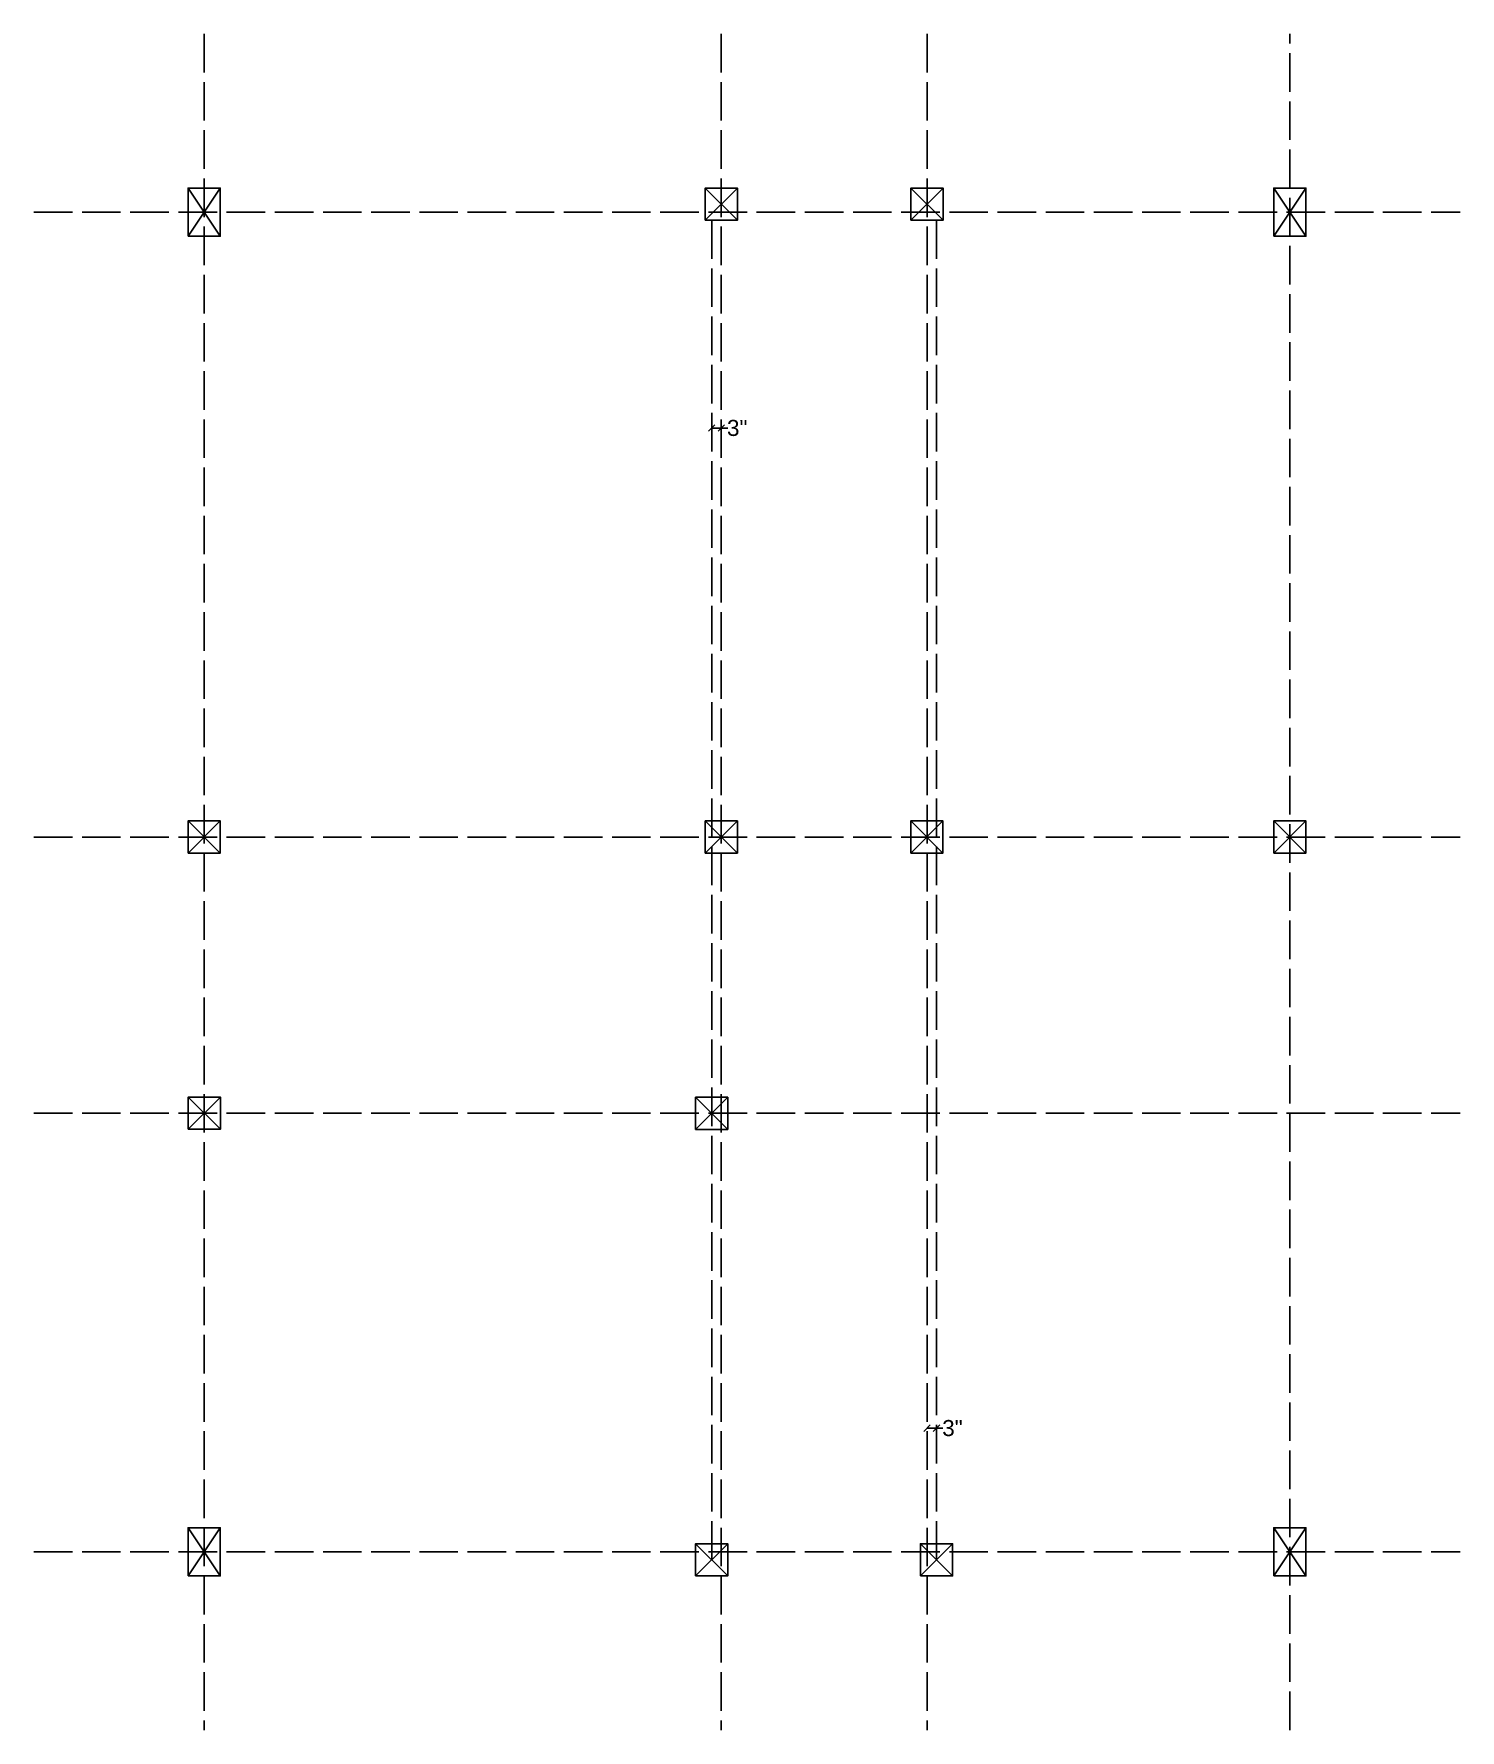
# Model space of a CAD drawing. Header units: inches. Extents: x 723 to 5339, y 980 to 3634.
# Drawn here: x 2438 to 2882, y 3106 to 3634 of the extents above; entities that cross this region are included whole.
import ezdxf

# ---------------------------------------------------------------- set-up
doc = ezdxf.new("R2010")
doc.units = ezdxf.units.IN
doc.header["$MEASUREMENT"] = 0
doc.linetypes.add('ACAD_ISO02W100', pattern=[15, 12, -3])
doc.layers.add('W1', color=40, linetype='Continuous')
doc.styles.get("Standard").update_dxf_attribs({"font": 'arial.ttf'})
doc.dimstyles.get("Standard").update_dxf_attribs({"dimtxt": 5, "dimasz": 2, "dimexe": 0.18, "dimexo": 0.0625, "dimgap": 0.09, "dimtad": 0, "dimtih": 1, "dimtoh": 1, "dimdec": 0, "dimzin": 0, "dimdsep": 46, "dimlunit": 4, "dimtxsty": 'Standard', "dimblk": 'OBLIQUE', "dimcen": 2, "dimse1": 1, "dimse2": 1, "dimclrd": 2, "dimadec": 0, "dimazin": 0, "dimtfac": 1, "dimtdec": 0, "dimtofl": 0, "dimtmove": 0, "dimatfit": 3, "dimfxl": 1, "dimtolj": 1, "dimtzin": 0, "dimarcsym": 0})

# ---------------------------------------------------------------- blocks, each defined once
blk = doc.blocks.new('_Oblique')
at = {"color": 0, "linetype": 'ByBlock', "lineweight": -2}
blk.add_line((-0.5, -0.5), (0.5, 0.5), dxfattribs=at)
blk = doc.blocks.new('*D23')
at = {"color": 2, "lineweight": -2, "transparency": 16777216}
for p, q in [((2649.48, 3511.44), (2652.48, 3511.44)), ((2652.48, 3511.44), (2654.48, 3511.44))]:
    blk.add_line(p, q, dxfattribs=at)
at = {"layer": 'Defpoints', "color": 0, "transparency": 16777216}
for p in [(2649.48, 3511.44), (2652.48, 3511.44), (2652.48, 3511.44)]:
    blk.add_point(p, dxfattribs=at)
at = {"color": 2, "lineweight": -2, "transparency": 16777216, "xscale": 2, "yscale": 2, "zscale": 2, "rotation": 180}
blk.add_blockref('_Oblique', (2649.48, 3511.44), dxfattribs=at)
at = {"color": 2, "lineweight": -2, "transparency": 16777216, "xscale": 2, "yscale": 2, "zscale": 2}
blk.add_blockref('_Oblique', (2652.48, 3511.44), dxfattribs=at)
at = {"color": 0, "transparency": 16777216, "insert": (2657.44, 3511.44), "char_height": 5, "attachment_point": 5}
blk.add_mtext('\\A1;3"', dxfattribs=at)
blk = doc.blocks.new('*D24')
at = {"color": 2, "lineweight": -2, "transparency": 16777216}
for p, q in [((2716.53, 3200.11), (2719.48, 3200.11)), ((2719.48, 3200.11), (2721.48, 3200.11))]:
    blk.add_line(p, q, dxfattribs=at)
at = {"layer": 'Defpoints', "color": 0, "transparency": 16777216}
for p in [(2719.48, 3200.11), (2716.53, 3197.84), (2719.48, 3197.84)]:
    blk.add_point(p, dxfattribs=at)
at = {"color": 2, "lineweight": -2, "transparency": 16777216, "xscale": 2, "yscale": 2, "zscale": 2, "rotation": 180}
blk.add_blockref('_Oblique', (2716.53, 3200.11), dxfattribs=at)
at = {"color": 2, "lineweight": -2, "transparency": 16777216, "xscale": 2, "yscale": 2, "zscale": 2}
blk.add_blockref('_Oblique', (2719.48, 3200.11), dxfattribs=at)
at = {"color": 0, "transparency": 16777216, "insert": (2724.44, 3200.11), "char_height": 5, "attachment_point": 5}
blk.add_mtext('\\A1;3"', dxfattribs=at)

msp = doc.modelspace()

# ---------------------------------------------------------------- linework, layer by layer
at = {"color": 7, "linetype": 'ACAD_ISO02W100', "true_color": 0xffffff}
for p, q in [((2491.48, 3634.13), (2491.48, 3106.13)), ((2652.48, 3634.13), (2652.48, 3106.13)), ((2716.53, 3634.13), (2716.53, 3106.13)), ((2829.48, 3106.13), (2829.48, 3634.13)), ((2438.48, 3578.63), (2882.48, 3578.63)), ((2649.48, 3159.13), (2649.48, 3576.13)), ((2719.48, 3159.13), (2719.48, 3576.13)), ((2438.48, 3384.13), (2882.48, 3384.13)), ((2438.48, 3298.17), (2882.48, 3298.17)), ((2438.48, 3161.63), (2882.48, 3161.63))]:
    msp.add_line(p, q, dxfattribs=at)
at = {"layer": 'W1', "color": 132, "true_color": 0x20d9be}
for p, q in [((2496.48, 3586.13), (2486.48, 3571.13)), ((2496.48, 3571.13), (2486.48, 3586.13)), ((2834.48, 3586.13), (2824.48, 3571.13)), ((2834.48, 3571.13), (2824.48, 3586.13)), ((2496.48, 3169.13), (2486.48, 3154.13)), ((2496.48, 3154.13), (2486.48, 3169.13)), ((2834.48, 3169.13), (2824.48, 3154.13)), ((2834.48, 3154.13), (2824.48, 3169.13))]:
    msp.add_line(p, q, dxfattribs=at)
at = {"layer": 'W1', "color": 1}
for p, q in [((2647.48, 3576.13), (2657.48, 3586.13)), ((2657.48, 3576.13), (2647.48, 3586.13)), ((2711.53, 3576.13), (2721.53, 3586.13)), ((2721.53, 3576.13), (2711.53, 3586.13)), ((2486.48, 3379.13), (2496.48, 3389.13)), ((2496.48, 3379.13), (2486.48, 3389.13)), ((2647.48, 3379.13), (2657.48, 3389.13)), ((2657.48, 3379.13), (2647.48, 3389.13)), ((2711.48, 3379.13), (2721.48, 3389.13)), ((2721.48, 3379.13), (2711.48, 3389.13)), ((2824.48, 3379.13), (2834.48, 3389.13)), ((2834.48, 3379.13), (2824.48, 3389.13)), ((2486.52, 3293.17), (2496.52, 3303.17)), ((2496.52, 3293.17), (2486.52, 3303.17)), ((2644.48, 3293.13), (2654.48, 3303.13)), ((2654.48, 3293.13), (2644.48, 3303.13)), ((2644.48, 3154.13), (2654.48, 3164.13)), ((2654.48, 3154.13), (2644.48, 3164.13)), ((2714.48, 3154.13), (2724.48, 3164.13)), ((2724.48, 3154.13), (2714.48, 3164.13))]:
    msp.add_line(p, q, dxfattribs=at)
at = {"layer": 'W1', "color": 132, "true_color": 0x20d9be}
for points in [[(2486.48, 3571.13), (2496.48, 3571.13), (2496.48, 3586.13), (2486.48, 3586.13)], [(2824.48, 3571.13), (2834.48, 3571.13), (2834.48, 3586.13), (2824.48, 3586.13)], [(2486.48, 3154.13), (2496.48, 3154.13), (2496.48, 3169.13), (2486.48, 3169.13)], [(2824.48, 3154.13), (2834.48, 3154.13), (2834.48, 3169.13), (2824.48, 3169.13)]]:
    msp.add_lwpolyline(points, close=True, dxfattribs=at)
at = {"layer": 'W1', "color": 1}
for points in [[(2647.48, 3576.13), (2657.48, 3576.13), (2657.48, 3586.13), (2647.48, 3586.13)], [(2711.53, 3576.13), (2721.53, 3576.13), (2721.53, 3586.13), (2711.53, 3586.13)], [(2486.48, 3379.13), (2496.48, 3379.13), (2496.48, 3389.13), (2486.48, 3389.13)], [(2647.48, 3379.13), (2657.48, 3379.13), (2657.48, 3389.13), (2647.48, 3389.13)], [(2711.48, 3379.13), (2721.48, 3379.13), (2721.48, 3389.13), (2711.48, 3389.13)], [(2824.48, 3379.13), (2834.48, 3379.13), (2834.48, 3389.13), (2824.48, 3389.13)], [(2486.52, 3293.17), (2496.52, 3293.17), (2496.52, 3303.17), (2486.52, 3303.17)], [(2644.48, 3293.13), (2654.48, 3293.13), (2654.48, 3303.13), (2644.48, 3303.13)], [(2644.48, 3154.13), (2654.48, 3154.13), (2654.48, 3164.13), (2644.48, 3164.13)], [(2714.48, 3154.13), (2724.48, 3154.13), (2724.48, 3164.13), (2714.48, 3164.13)]]:
    msp.add_lwpolyline(points, close=True, dxfattribs=at)

# ---------------------------------------------------------------- dimensions: what is measured, and where the dimension line sits
at = {"color": 7, "true_color": 0xffffff}
for base, p1, p2, picture, middle in [((2652.48, 3511.44), (2649.48, 3511.44), (2652.48, 3511.44), '*D23', (2657.44, 3511.44)), ((2719.48, 3200.11), (2716.53, 3197.84), (2719.48, 3197.84), '*D24', (2724.44, 3200.11))]:
    dim = msp.add_linear_dim(base=base, p1=p1, p2=p2, dimstyle='Standard', dxfattribs=at)
    dim.commit()
    dim.dimension.update_dxf_attribs({"geometry": picture, "text_midpoint": middle})

doc.saveas('drawing.dxf')
